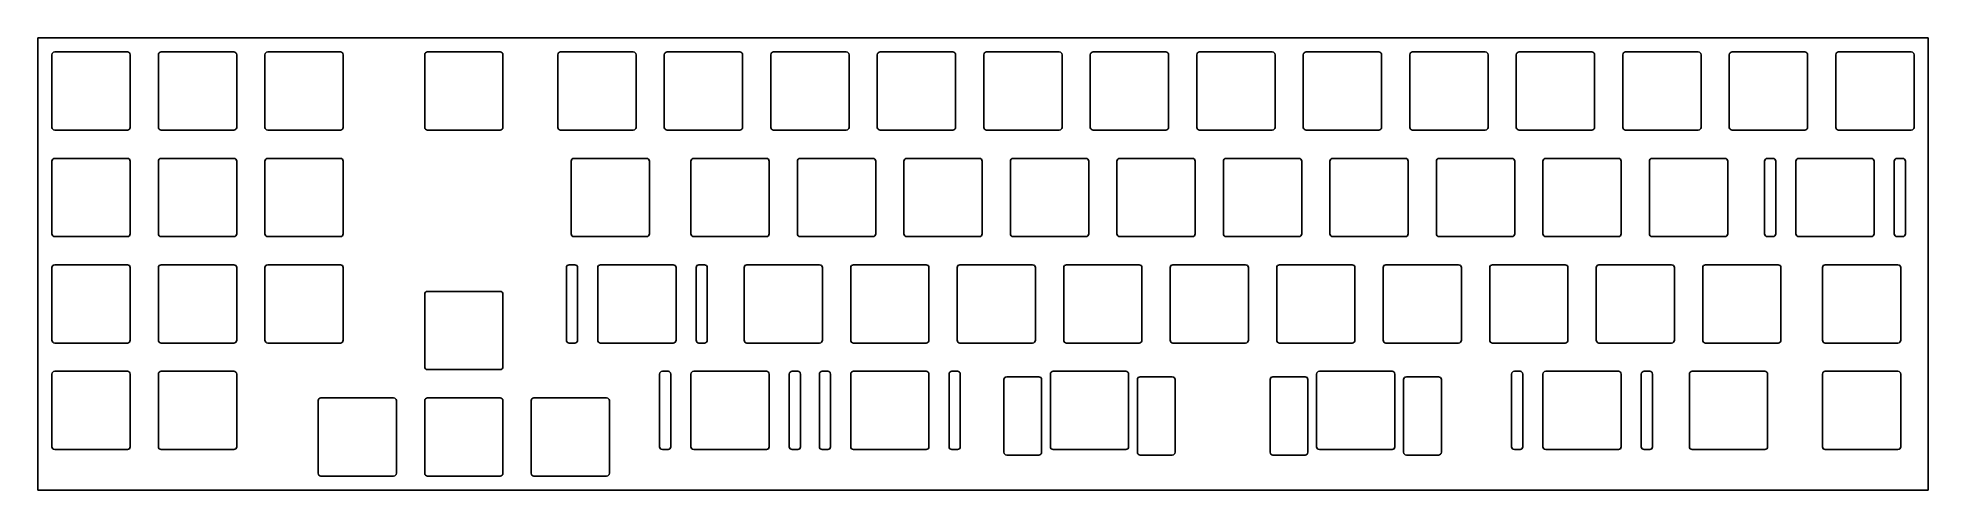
# Model space of a CAD drawing. Header units: millimetres. Extents: x 0 to 338, y -81 to 0.
import ezdxf

# ---------------------------------------------------------------- set-up
doc = ezdxf.new("R2010")
doc.units = ezdxf.units.MM

msp = doc.modelspace()

# ---------------------------------------------------------------- linework, layer by layer
for p, q in [((0, 0), (338.1375, 0)), ((0, 0), (0, -80.9625)), ((338.1375, 0), (338.1375, -80.9625)), ((2.525, -3.025), (2.525, -16.025)), ((3.025, -2.525), (16.025, -2.525)), ((16.525, -3.025), (16.525, -16.025)), ((21.575, -3.025), (21.575, -16.025)), ((22.075, -2.525), (35.075, -2.525)), ((35.575, -3.025), (35.575, -16.025)), ((40.625, -3.025), (40.625, -16.025)), ((41.125, -2.525), (54.125, -2.525)), ((54.625, -3.025), (54.625, -16.025)), ((69.2, -3.025), (69.2, -16.025)), ((69.7, -2.525), (82.7, -2.525)), ((83.2, -3.025), (83.2, -16.025)), ((93.0125, -3.025), (93.0125, -16.025)), ((93.5125, -2.525), (106.5125, -2.525)), ((107.0125, -3.025), (107.0125, -16.025)), ((112.0625, -3.025), (112.0625, -16.025)), ((112.5625, -2.525), (125.5625, -2.525)), ((126.0625, -3.025), (126.0625, -16.025)), ((131.1125, -3.025), (131.1125, -16.025)), ((131.6125, -2.525), (144.6125, -2.525)), ((145.1125, -3.025), (145.1125, -16.025)), ((150.1625, -3.025), (150.1625, -16.025)), ((150.6625, -2.525), (163.6625, -2.525)), ((164.1625, -3.025), (164.1625, -16.025)), ((169.2125, -3.025), (169.2125, -16.025)), ((169.7125, -2.525), (182.7125, -2.525)), ((183.2125, -3.025), (183.2125, -16.025)), ((188.2625, -3.025), (188.2625, -16.025)), ((188.7625, -2.525), (201.7625, -2.525)), ((202.2625, -3.025), (202.2625, -16.025)), ((207.3125, -3.025), (207.3125, -16.025)), ((207.8125, -2.525), (220.8125, -2.525)), ((221.3125, -3.025), (221.3125, -16.025)), ((226.3625, -3.025), (226.3625, -16.025)), ((226.8625, -2.525), (239.8625, -2.525)), ((240.3625, -3.025), (240.3625, -16.025)), ((245.4125, -3.025), (245.4125, -16.025)), ((245.9125, -2.525), (258.9125, -2.525)), ((259.4125, -3.025), (259.4125, -16.025)), ((264.4625, -3.025), (264.4625, -16.025)), ((264.9625, -2.525), (277.9625, -2.525)), ((278.4625, -3.025), (278.4625, -16.025)), ((283.5125, -3.025), (283.5125, -16.025)), ((284.0125, -2.525), (297.0125, -2.525)), ((297.5125, -3.025), (297.5125, -16.025)), ((302.5625, -3.025), (302.5625, -16.025)), ((303.0625, -2.525), (316.0625, -2.525)), ((316.5625, -3.025), (316.5625, -16.025)), ((321.6125, -3.025), (321.6125, -16.025)), ((322.1125, -2.525), (335.1125, -2.525)), ((335.6125, -3.025), (335.6125, -16.025)), ((3.025, -16.525), (16.025, -16.525)), ((22.075, -16.525), (35.075, -16.525)), ((41.125, -16.525), (54.125, -16.525)), ((69.7, -16.525), (82.7, -16.525)), ((93.5125, -16.525), (106.5125, -16.525)), ((112.5625, -16.525), (125.5625, -16.525)), ((131.6125, -16.525), (144.6125, -16.525)), ((150.6625, -16.525), (163.6625, -16.525)), ((169.7125, -16.525), (182.7125, -16.525)), ((188.7625, -16.525), (201.7625, -16.525)), ((207.8125, -16.525), (220.8125, -16.525)), ((226.8625, -16.525), (239.8625, -16.525)), ((245.9125, -16.525), (258.9125, -16.525)), ((264.9625, -16.525), (277.9625, -16.525)), ((284.0125, -16.525), (297.0125, -16.525)), ((303.0625, -16.525), (316.0625, -16.525)), ((322.1125, -16.525), (335.1125, -16.525)), ((2.525, -22.075), (2.525, -35.075)), ((3.025, -21.575), (16.025, -21.575)), ((16.525, -22.075), (16.525, -35.075)), ((21.575, -22.075), (21.575, -35.075)), ((22.075, -21.575), (35.075, -21.575)), ((35.575, -22.075), (35.575, -35.075)), ((40.625, -22.075), (40.625, -35.075)), ((41.125, -21.575), (54.125, -21.575)), ((54.625, -22.075), (54.625, -35.075)), ((95.39375, -22.075), (95.39375, -35.075)), ((95.89375, -21.575), (108.89375, -21.575)), ((109.39375, -22.075), (109.39375, -35.075)), ((116.825, -22.075), (116.825, -35.075)), ((117.325, -21.575), (130.325, -21.575)), ((130.825, -22.075), (130.825, -35.075)), ((135.875, -22.075), (135.875, -35.075)), ((136.375, -21.575), (149.375, -21.575)), ((149.875, -22.075), (149.875, -35.075)), ((154.925, -22.075), (154.925, -35.075)), ((155.425, -21.575), (168.425, -21.575)), ((168.925, -22.075), (168.925, -35.075)), ((173.975, -22.075), (173.975, -35.075)), ((174.475, -21.575), (187.475, -21.575)), ((187.975, -22.075), (187.975, -35.075)), ((193.025, -22.075), (193.025, -35.075)), ((193.525, -21.575), (206.525, -21.575)), ((207.025, -22.075), (207.025, -35.075)), ((212.075, -22.075), (212.075, -35.075)), ((212.575, -21.575), (225.575, -21.575)), ((226.075, -22.075), (226.075, -35.075)), ((231.125, -22.075), (231.125, -35.075)), ((231.625, -21.575), (244.625, -21.575)), ((245.125, -22.075), (245.125, -35.075)), ((250.175, -22.075), (250.175, -35.075)), ((250.675, -21.575), (263.675, -21.575)), ((264.175, -22.075), (264.175, -35.075)), ((269.225, -22.075), (269.225, -35.075)), ((269.725, -21.575), (282.725, -21.575)), ((283.225, -22.075), (283.225, -35.075)), ((288.275, -22.075), (288.275, -35.075)), ((288.775, -21.575), (301.775, -21.575)), ((302.275, -22.075), (302.275, -35.075)), ((308.86875, -22.075), (308.86875, -35.075)), ((309.36875, -21.575), (310.36875, -21.575)), ((310.86875, -22.075), (310.86875, -35.075)), ((314.46875, -22.075), (314.46875, -35.075)), ((314.96875, -21.575), (327.96875, -21.575)), ((328.46875, -22.075), (328.46875, -35.075)), ((332.06875, -22.075), (332.06875, -35.075)), ((332.56875, -21.575), (333.56875, -21.575)), ((334.06875, -22.075), (334.06875, -35.075)), ((3.025, -35.575), (16.025, -35.575)), ((22.075, -35.575), (35.075, -35.575)), ((41.125, -35.575), (54.125, -35.575)), ((95.89375, -35.575), (108.89375, -35.575)), ((117.325, -35.575), (130.325, -35.575)), ((136.375, -35.575), (149.375, -35.575)), ((155.425, -35.575), (168.425, -35.575)), ((174.475, -35.575), (187.475, -35.575)), ((193.525, -35.575), (206.525, -35.575)), ((212.575, -35.575), (225.575, -35.575)), ((231.625, -35.575), (244.625, -35.575)), ((250.675, -35.575), (263.675, -35.575)), ((269.725, -35.575), (282.725, -35.575)), ((288.775, -35.575), (301.775, -35.575)), ((309.36875, -35.575), (310.36875, -35.575)), ((314.96875, -35.575), (327.96875, -35.575)), ((332.56875, -35.575), (333.56875, -35.575)), ((2.525, -41.125), (2.525, -54.125)), ((3.025, -40.625), (16.025, -40.625)), ((16.525, -41.125), (16.525, -54.125)), ((21.575, -41.125), (21.575, -54.125)), ((22.075, -40.625), (35.075, -40.625)), ((35.575, -41.125), (35.575, -54.125)), ((40.625, -41.125), (40.625, -54.125)), ((41.125, -40.625), (54.125, -40.625)), ((54.625, -41.125), (54.625, -54.125)), ((94.55625, -41.125), (94.55625, -54.125)), ((95.05625, -40.625), (96.05625, -40.625)), ((96.55625, -41.125), (96.55625, -54.125)), ((100.15625, -41.125), (100.15625, -54.125)), ((100.65625, -40.625), (113.65625, -40.625)), ((114.15625, -41.125), (114.15625, -54.125)), ((117.75625, -41.125), (117.75625, -54.125)), ((118.25625, -40.625), (119.25625, -40.625)), ((119.75625, -41.125), (119.75625, -54.125)), ((126.35, -41.125), (126.35, -54.125)), ((126.85, -40.625), (139.85, -40.625)), ((140.35, -41.125), (140.35, -54.125)), ((145.4, -41.125), (145.4, -54.125)), ((145.9, -40.625), (158.9, -40.625)), ((159.4, -41.125), (159.4, -54.125)), ((164.45, -41.125), (164.45, -54.125)), ((164.95, -40.625), (177.95, -40.625)), ((178.45, -41.125), (178.45, -54.125)), ((183.5, -41.125), (183.5, -54.125)), ((184, -40.625), (197, -40.625)), ((197.5, -41.125), (197.5, -54.125)), ((202.55, -41.125), (202.55, -54.125)), ((203.05, -40.625), (216.05, -40.625)), ((216.55, -41.125), (216.55, -54.125)), ((221.6, -41.125), (221.6, -54.125)), ((222.1, -40.625), (235.1, -40.625)), ((235.6, -41.125), (235.6, -54.125)), ((240.65, -41.125), (240.65, -54.125)), ((241.15, -40.625), (254.15, -40.625)), ((254.65, -41.125), (254.65, -54.125)), ((259.7, -41.125), (259.7, -54.125)), ((260.2, -40.625), (273.2, -40.625)), ((273.7, -41.125), (273.7, -54.125)), ((278.75, -41.125), (278.75, -54.125)), ((279.25, -40.625), (292.25, -40.625)), ((292.75, -41.125), (292.75, -54.125)), ((297.8, -41.125), (297.8, -54.125)), ((298.3, -40.625), (311.3, -40.625)), ((311.8, -41.125), (311.8, -54.125)), ((319.23125, -41.125), (319.23125, -54.125)), ((319.73125, -40.625), (332.73125, -40.625)), ((333.23125, -41.125), (333.23125, -54.125)), ((69.2, -45.8875), (69.2, -58.8875)), ((69.7, -45.3875), (82.7, -45.3875)), ((83.2, -45.8875), (83.2, -58.8875)), ((3.025, -54.625), (16.025, -54.625)), ((22.075, -54.625), (35.075, -54.625)), ((41.125, -54.625), (54.125, -54.625)), ((95.05625, -54.625), (96.05625, -54.625)), ((100.65625, -54.625), (113.65625, -54.625)), ((118.25625, -54.625), (119.25625, -54.625)), ((126.85, -54.625), (139.85, -54.625)), ((145.9, -54.625), (158.9, -54.625)), ((164.95, -54.625), (177.95, -54.625)), ((184, -54.625), (197, -54.625)), ((203.05, -54.625), (216.05, -54.625)), ((222.1, -54.625), (235.1, -54.625)), ((241.15, -54.625), (254.15, -54.625)), ((260.2, -54.625), (273.2, -54.625)), ((279.25, -54.625), (292.25, -54.625)), ((298.3, -54.625), (311.3, -54.625)), ((319.73125, -54.625), (332.73125, -54.625)), ((2.525, -60.175), (2.525, -73.175)), ((3.025, -59.675), (16.025, -59.675)), ((16.525, -60.175), (16.525, -73.175)), ((21.575, -60.175), (21.575, -73.175)), ((22.075, -59.675), (35.075, -59.675)), ((35.575, -60.175), (35.575, -73.175)), ((69.7, -59.3875), (82.7, -59.3875)), ((111.225, -60.175), (111.225, -73.175)), ((111.725, -59.675), (112.725, -59.675)), ((113.225, -60.175), (113.225, -73.175)), ((116.825, -60.175), (116.825, -73.175)), ((117.325, -59.675), (130.325, -59.675)), ((130.825, -60.175), (130.825, -73.175)), ((134.425, -60.175), (134.425, -73.175)), ((134.925, -59.675), (135.925, -59.675)), ((136.425, -60.175), (136.425, -73.175)), ((139.8, -60.175), (139.8, -73.175)), ((140.3, -59.675), (141.3, -59.675)), ((141.8, -60.175), (141.8, -73.175)), ((145.4, -60.175), (145.4, -73.175)), ((145.9, -59.675), (158.9, -59.675)), ((159.4, -60.175), (159.4, -73.175)), ((163, -60.175), (163, -73.175)), ((163.5, -59.675), (164.5, -59.675)), ((165, -60.175), (165, -73.175)), ((173.30575, -60.675), (179.05575, -60.675)), ((181.11875, -60.175), (181.11875, -73.175)), ((181.61875, -59.675), (194.61875, -59.675)), ((195.11875, -60.175), (195.11875, -73.175)), ((197.18175, -60.675), (202.93175, -60.675)), ((220.93075, -60.675), (226.68075, -60.675)), ((228.74375, -60.175), (228.74375, -73.175)), ((229.24375, -59.675), (242.24375, -59.675)), ((242.74375, -60.175), (242.74375, -73.175)), ((244.80675, -60.675), (250.55675, -60.675)), ((263.625, -60.175), (263.625, -73.175)), ((264.125, -59.675), (265.125, -59.675)), ((265.625, -60.175), (265.625, -73.175)), ((269.225, -60.175), (269.225, -73.175)), ((269.725, -59.675), (282.725, -59.675)), ((283.225, -60.175), (283.225, -73.175)), ((286.825, -60.175), (286.825, -73.175)), ((287.325, -59.675), (288.325, -59.675)), ((288.825, -60.175), (288.825, -73.175)), ((295.41875, -60.175), (295.41875, -73.175)), ((295.91875, -59.675), (308.91875, -59.675)), ((309.41875, -60.175), (309.41875, -73.175)), ((319.23125, -60.175), (319.23125, -73.175)), ((319.73125, -59.675), (332.73125, -59.675)), ((333.23125, -60.175), (333.23125, -73.175)), ((172.80575, -61.175), (172.80575, -74.175)), ((179.55575, -61.175), (179.55575, -74.175)), ((196.68175, -61.175), (196.68175, -74.175)), ((203.43175, -61.175), (203.43175, -74.175)), ((220.43075, -61.175), (220.43075, -74.175)), ((227.18075, -61.175), (227.18075, -74.175)), ((244.30675, -61.175), (244.30675, -74.175)), ((251.05675, -61.175), (251.05675, -74.175)), ((50.15, -64.9375), (50.15, -77.9375)), ((50.65, -64.4375), (63.65, -64.4375)), ((64.15, -64.9375), (64.15, -77.9375)), ((69.2, -64.9375), (69.2, -77.9375)), ((69.7, -64.4375), (82.7, -64.4375)), ((83.2, -64.9375), (83.2, -77.9375)), ((88.25, -64.9375), (88.25, -77.9375)), ((88.75, -64.4375), (101.75, -64.4375)), ((102.25, -64.9375), (102.25, -77.9375)), ((3.025, -73.675), (16.025, -73.675)), ((22.075, -73.675), (35.075, -73.675)), ((111.725, -73.675), (112.725, -73.675)), ((117.325, -73.675), (130.325, -73.675)), ((134.925, -73.675), (135.925, -73.675)), ((140.3, -73.675), (141.3, -73.675)), ((145.9, -73.675), (158.9, -73.675)), ((163.5, -73.675), (164.5, -73.675)), ((181.61875, -73.675), (194.61875, -73.675)), ((229.24375, -73.675), (242.24375, -73.675)), ((264.125, -73.675), (265.125, -73.675)), ((269.725, -73.675), (282.725, -73.675)), ((287.325, -73.675), (288.325, -73.675)), ((295.91875, -73.675), (308.91875, -73.675)), ((319.73125, -73.675), (332.73125, -73.675)), ((173.30575, -74.675), (179.05575, -74.675)), ((197.18175, -74.675), (202.93175, -74.675)), ((220.93075, -74.675), (226.68075, -74.675)), ((244.80675, -74.675), (250.55675, -74.675)), ((0, -80.9625), (338.1375, -80.9625)), ((50.65, -78.4375), (63.65, -78.4375)), ((69.7, -78.4375), (82.7, -78.4375)), ((88.75, -78.4375), (101.75, -78.4375))]:
    msp.add_line(p, q)
for centre, start, end in [((3.025, -3.025), 90, 180), ((16.025, -3.025), 0, 90), ((22.075, -3.025), 90, 180), ((35.075, -3.025), 0, 90), ((41.125, -3.025), 90, 180), ((54.125, -3.025), 0, 90), ((69.7, -3.025), 90, 180), ((82.7, -3.025), 0, 90), ((93.5125, -3.025), 90, 180), ((106.5125, -3.025), 0, 90), ((112.5625, -3.025), 90, 180), ((125.5625, -3.025), 0, 90), ((131.6125, -3.025), 90, 180), ((144.6125, -3.025), 0, 90), ((150.6625, -3.025), 90, 180), ((163.6625, -3.025), 0, 90), ((169.7125, -3.025), 90, 180), ((182.7125, -3.025), 0, 90), ((188.7625, -3.025), 90, 180), ((201.7625, -3.025), 0, 90), ((207.8125, -3.025), 90, 180), ((220.8125, -3.025), 0, 90), ((226.8625, -3.025), 90, 180), ((239.8625, -3.025), 0, 90), ((245.9125, -3.025), 90, 180), ((258.9125, -3.025), 0, 90), ((264.9625, -3.025), 90, 180), ((277.9625, -3.025), 0, 90), ((284.0125, -3.025), 90, 180), ((297.0125, -3.025), 0, 90), ((303.0625, -3.025), 90, 180), ((316.0625, -3.025), 0, 90), ((322.1125, -3.025), 90, 180), ((335.1125, -3.025), 0, 90), ((3.025, -16.025), 180, 270), ((16.025, -16.025), 270, 360), ((22.075, -16.025), 180, 270), ((35.075, -16.025), 270, 360), ((41.125, -16.025), 180, 270), ((54.125, -16.025), 270, 360), ((69.7, -16.025), 180, 270), ((82.7, -16.025), 270, 360), ((93.5125, -16.025), 180, 270), ((106.5125, -16.025), 270, 360), ((112.5625, -16.025), 180, 270), ((125.5625, -16.025), 270, 360), ((131.6125, -16.025), 180, 270), ((144.6125, -16.025), 270, 360), ((150.6625, -16.025), 180, 270), ((163.6625, -16.025), 270, 360), ((169.7125, -16.025), 180, 270), ((182.7125, -16.025), 270, 360), ((188.7625, -16.025), 180, 270), ((201.7625, -16.025), 270, 360), ((207.8125, -16.025), 180, 270), ((220.8125, -16.025), 270, 360), ((226.8625, -16.025), 180, 270), ((239.8625, -16.025), 270, 360), ((245.9125, -16.025), 180, 270), ((258.9125, -16.025), 270, 360), ((264.9625, -16.025), 180, 270), ((277.9625, -16.025), 270, 360), ((284.0125, -16.025), 180, 270), ((297.0125, -16.025), 270, 360), ((303.0625, -16.025), 180, 270), ((316.0625, -16.025), 270, 360), ((322.1125, -16.025), 180, 270), ((335.1125, -16.025), 270, 360), ((3.025, -22.075), 90, 180), ((16.025, -22.075), 0, 90), ((22.075, -22.075), 90, 180), ((35.075, -22.075), 0, 90), ((41.125, -22.075), 90, 180), ((54.125, -22.075), 0, 90), ((95.89375, -22.075), 90, 180), ((108.89375, -22.075), 0, 90), ((117.325, -22.075), 90, 180), ((130.325, -22.075), 0, 90), ((136.375, -22.075), 90, 180), ((149.375, -22.075), 0, 90), ((155.425, -22.075), 90, 180), ((168.425, -22.075), 0, 90), ((174.475, -22.075), 90, 180), ((187.475, -22.075), 0, 90), ((193.525, -22.075), 90, 180), ((206.525, -22.075), 0, 90), ((212.575, -22.075), 90, 180), ((225.575, -22.075), 0, 90), ((231.625, -22.075), 90, 180), ((244.625, -22.075), 0, 90), ((250.675, -22.075), 90, 180), ((263.675, -22.075), 0, 90), ((269.725, -22.075), 90, 180), ((282.725, -22.075), 0, 90), ((288.775, -22.075), 90, 180), ((301.775, -22.075), 0, 90), ((309.36875, -22.075), 90, 180), ((310.36875, -22.075), 0, 90), ((314.96875, -22.075), 90, 180), ((327.96875, -22.075), 0, 90), ((332.56875, -22.075), 90, 180), ((333.56875, -22.075), 0, 90), ((3.025, -35.075), 180, 270), ((16.025, -35.075), 270, 360), ((22.075, -35.075), 180, 270), ((35.075, -35.075), 270, 360), ((41.125, -35.075), 180, 270), ((54.125, -35.075), 270, 360), ((95.89375, -35.075), 180, 270), ((108.89375, -35.075), 270, 360), ((117.325, -35.075), 180, 270), ((130.325, -35.075), 270, 360), ((136.375, -35.075), 180, 270), ((149.375, -35.075), 270, 360), ((155.425, -35.075), 180, 270), ((168.425, -35.075), 270, 360), ((174.475, -35.075), 180, 270), ((187.475, -35.075), 270, 360), ((193.525, -35.075), 180, 270), ((206.525, -35.075), 270, 360), ((212.575, -35.075), 180, 270), ((225.575, -35.075), 270, 360), ((231.625, -35.075), 180, 270), ((244.625, -35.075), 270, 360), ((250.675, -35.075), 180, 270), ((263.675, -35.075), 270, 360), ((269.725, -35.075), 180, 270), ((282.725, -35.075), 270, 360), ((288.775, -35.075), 180, 270), ((301.775, -35.075), 270, 360), ((309.36875, -35.075), 180, 270), ((310.36875, -35.075), 270, 360), ((314.96875, -35.075), 180, 270), ((327.96875, -35.075), 270, 360), ((332.56875, -35.075), 180, 270), ((333.56875, -35.075), 270, 360), ((3.025, -41.125), 90, 180), ((16.025, -41.125), 0, 90), ((22.075, -41.125), 90, 180), ((35.075, -41.125), 0, 90), ((41.125, -41.125), 90, 180), ((54.125, -41.125), 0, 90), ((95.05625, -41.125), 90, 180), ((96.05625, -41.125), 0, 90), ((100.65625, -41.125), 90, 180), ((113.65625, -41.125), 0, 90), ((118.25625, -41.125), 90, 180), ((119.25625, -41.125), 0, 90), ((126.85, -41.125), 90, 180), ((139.85, -41.125), 0, 90), ((145.9, -41.125), 90, 180), ((158.9, -41.125), 0, 90), ((164.95, -41.125), 90, 180), ((177.95, -41.125), 0, 90), ((184, -41.125), 90, 180), ((197, -41.125), 0, 90), ((203.05, -41.125), 90, 180), ((216.05, -41.125), 0, 90), ((222.1, -41.125), 90, 180), ((235.1, -41.125), 0, 90), ((241.15, -41.125), 90, 180), ((254.15, -41.125), 0, 90), ((260.2, -41.125), 90, 180), ((273.2, -41.125), 0, 90), ((279.25, -41.125), 90, 180), ((292.25, -41.125), 0, 90), ((298.3, -41.125), 90, 180), ((311.3, -41.125), 0, 90), ((319.73125, -41.125), 90, 180), ((332.73125, -41.125), 0, 90), ((69.7, -45.8875), 90, 180), ((82.7, -45.8875), 0, 90), ((3.025, -54.125), 180, 270), ((16.025, -54.125), 270, 360), ((22.075, -54.125), 180, 270), ((35.075, -54.125), 270, 360), ((41.125, -54.125), 180, 270), ((54.125, -54.125), 270, 360), ((95.05625, -54.125), 180, 270), ((96.05625, -54.125), 270, 360), ((100.65625, -54.125), 180, 270), ((113.65625, -54.125), 270, 360), ((118.25625, -54.125), 180, 270), ((119.25625, -54.125), 270, 360), ((126.85, -54.125), 180, 270), ((139.85, -54.125), 270, 360), ((145.9, -54.125), 180, 270), ((158.9, -54.125), 270, 360), ((164.95, -54.125), 180, 270), ((177.95, -54.125), 270, 360), ((184, -54.125), 180, 270), ((197, -54.125), 270, 360), ((203.05, -54.125), 180, 270), ((216.05, -54.125), 270, 360), ((222.1, -54.125), 180, 270), ((235.1, -54.125), 270, 360), ((241.15, -54.125), 180, 270), ((254.15, -54.125), 270, 360), ((260.2, -54.125), 180, 270), ((273.2, -54.125), 270, 360), ((279.25, -54.125), 180, 270), ((292.25, -54.125), 270, 360), ((298.3, -54.125), 180, 270), ((311.3, -54.125), 270, 360), ((319.73125, -54.125), 180, 270), ((332.73125, -54.125), 270, 360), ((3.025, -60.175), 90, 180), ((16.025, -60.175), 0, 90), ((22.075, -60.175), 90, 180), ((35.075, -60.175), 0, 90), ((69.7, -58.8875), 180, 270), ((82.7, -58.8875), 270, 360), ((111.725, -60.175), 90, 180), ((112.725, -60.175), 0, 90), ((117.325, -60.175), 90, 180), ((130.325, -60.175), 0, 90), ((134.925, -60.175), 90, 180), ((135.925, -60.175), 0, 90), ((140.3, -60.175), 90, 180), ((141.3, -60.175), 0, 90), ((145.9, -60.175), 90, 180), ((158.9, -60.175), 0, 90), ((163.5, -60.175), 90, 180), ((164.5, -60.175), 0, 90), ((173.30575, -61.175), 90, 180), ((179.05575, -61.175), 0, 90), ((181.61875, -60.175), 90, 180), ((194.61875, -60.175), 0, 90), ((197.18175, -61.175), 90, 180), ((202.93175, -61.175), 0, 90), ((220.93075, -61.175), 90, 180), ((226.68075, -61.175), 0, 90), ((229.24375, -60.175), 90, 180), ((242.24375, -60.175), 0, 90), ((244.80675, -61.175), 90, 180), ((250.55675, -61.175), 0, 90), ((264.125, -60.175), 90, 180), ((265.125, -60.175), 0, 90), ((269.725, -60.175), 90, 180), ((282.725, -60.175), 0, 90), ((287.325, -60.175), 90, 180), ((288.325, -60.175), 0, 90), ((295.91875, -60.175), 90, 180), ((308.91875, -60.175), 0, 90), ((319.73125, -60.175), 90, 180), ((332.73125, -60.175), 0, 90), ((50.65, -64.9375), 90, 180), ((63.65, -64.9375), 0, 90), ((69.7, -64.9375), 90, 180), ((82.7, -64.9375), 0, 90), ((88.75, -64.9375), 90, 180), ((101.75, -64.9375), 0, 90), ((3.025, -73.175), 180, 270), ((16.025, -73.175), 270, 360), ((22.075, -73.175), 180, 270), ((35.075, -73.175), 270, 360), ((111.725, -73.175), 180, 270), ((112.725, -73.175), 270, 360), ((117.325, -73.175), 180, 270), ((130.325, -73.175), 270, 360), ((134.925, -73.175), 180, 270), ((135.925, -73.175), 270, 360), ((140.3, -73.175), 180, 270), ((141.3, -73.175), 270, 360), ((145.9, -73.175), 180, 270), ((158.9, -73.175), 270, 360), ((163.5, -73.175), 180, 270), ((164.5, -73.175), 270, 360), ((173.30575, -74.175), 180, 270), ((179.05575, -74.175), 270, 360), ((181.61875, -73.175), 180, 270), ((194.61875, -73.175), 270, 360), ((197.18175, -74.175), 180, 270), ((202.93175, -74.175), 270, 360), ((220.93075, -74.175), 180, 270), ((226.68075, -74.175), 270, 360), ((229.24375, -73.175), 180, 270), ((242.24375, -73.175), 270, 360), ((244.80675, -74.175), 180, 270), ((250.55675, -74.175), 270, 360), ((264.125, -73.175), 180, 270), ((265.125, -73.175), 270, 360), ((269.725, -73.175), 180, 270), ((282.725, -73.175), 270, 360), ((287.325, -73.175), 180, 270), ((288.325, -73.175), 270, 360), ((295.91875, -73.175), 180, 270), ((308.91875, -73.175), 270, 360), ((319.73125, -73.175), 180, 270), ((332.73125, -73.175), 270, 360), ((50.65, -77.9375), 180, 270), ((63.65, -77.9375), 270, 360), ((69.7, -77.9375), 180, 270), ((82.7, -77.9375), 270, 360), ((88.75, -77.9375), 180, 270), ((101.75, -77.9375), 270, 360)]:
    msp.add_arc(centre, 0.5, start, end)

doc.saveas('drawing.dxf')
